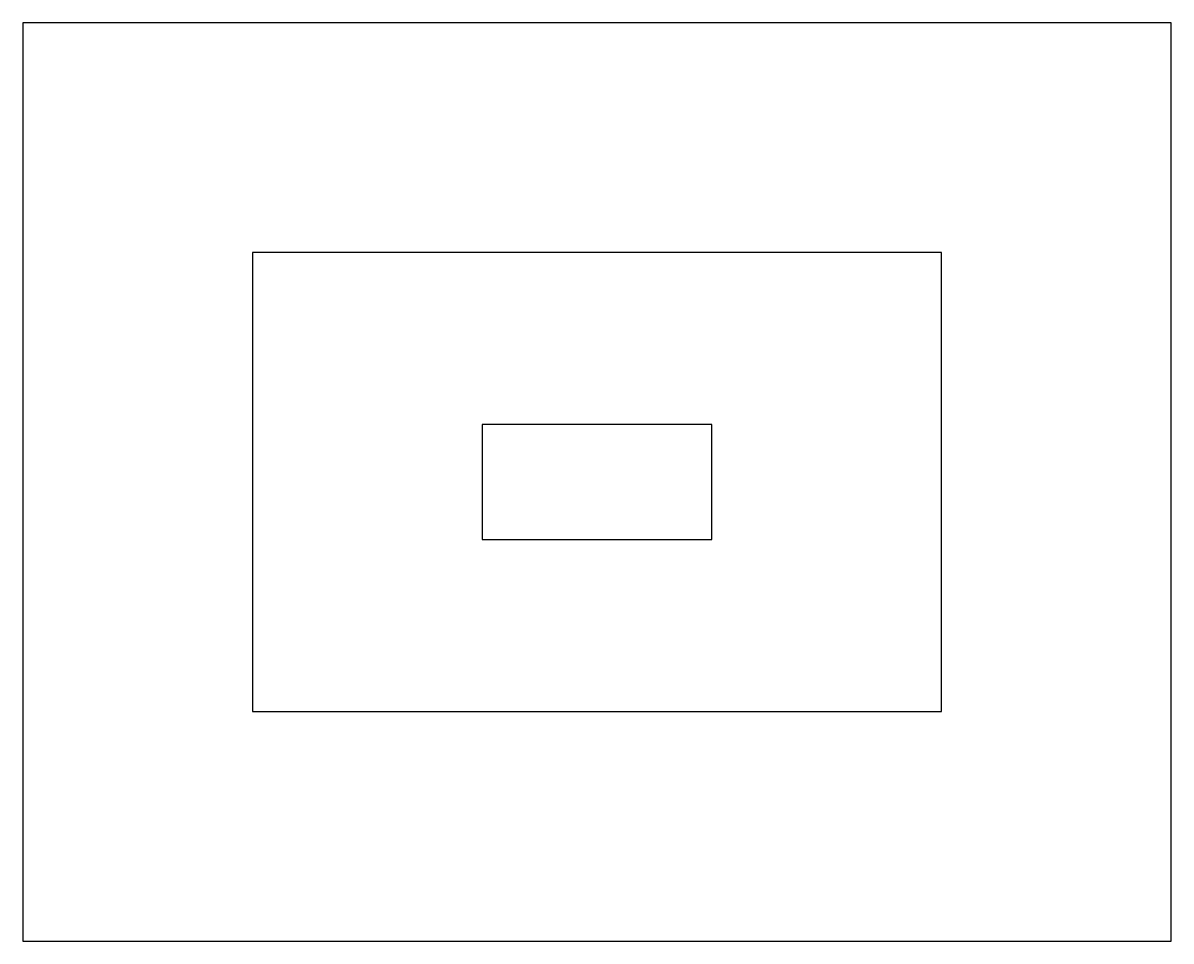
# Model space of a CAD drawing. Header units: millimetres. Extents: x 0 to 100, y 0 to 80.
import ezdxf

# ---------------------------------------------------------------- set-up
doc = ezdxf.new("R2010")
doc.units = ezdxf.units.MM
doc.layers.add('Pocket_Boundary', color=5, linetype='Continuous')

msp = doc.modelspace()

# ---------------------------------------------------------------- linework, layer by layer
at = {"layer": 'Pocket_Boundary'}
for points in [[(0, 0), (100, 0), (100, 80), (0, 80)], [(20, 20), (80, 20), (80, 60), (20, 60)], [(40, 35), (60, 35), (60, 45), (40, 45)]]:
    msp.add_lwpolyline(points, close=True, dxfattribs=at)

doc.saveas('drawing.dxf')
